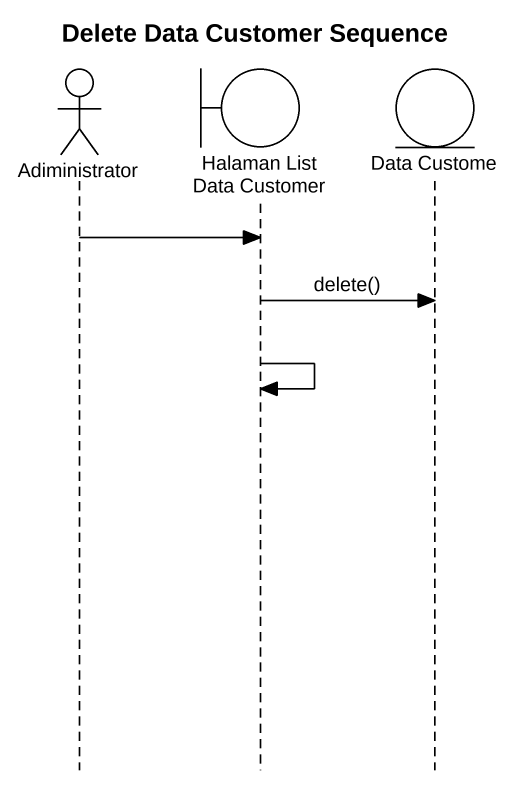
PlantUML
@startuml
title Delete Data Customer Sequence
hide footbox
actor Adiministrator
boundary "Halaman List Data Customer" as Halaman_List_Data_Customer
entity "Data Custome" as Data_Custome

Adiministrator -> Halaman_List_Data_Customer
Halaman_List_Data_Customer -> Data_Custome : delete()
Halaman_List_Data_Customer -> Halaman_List_Data_Customer
@enduml
